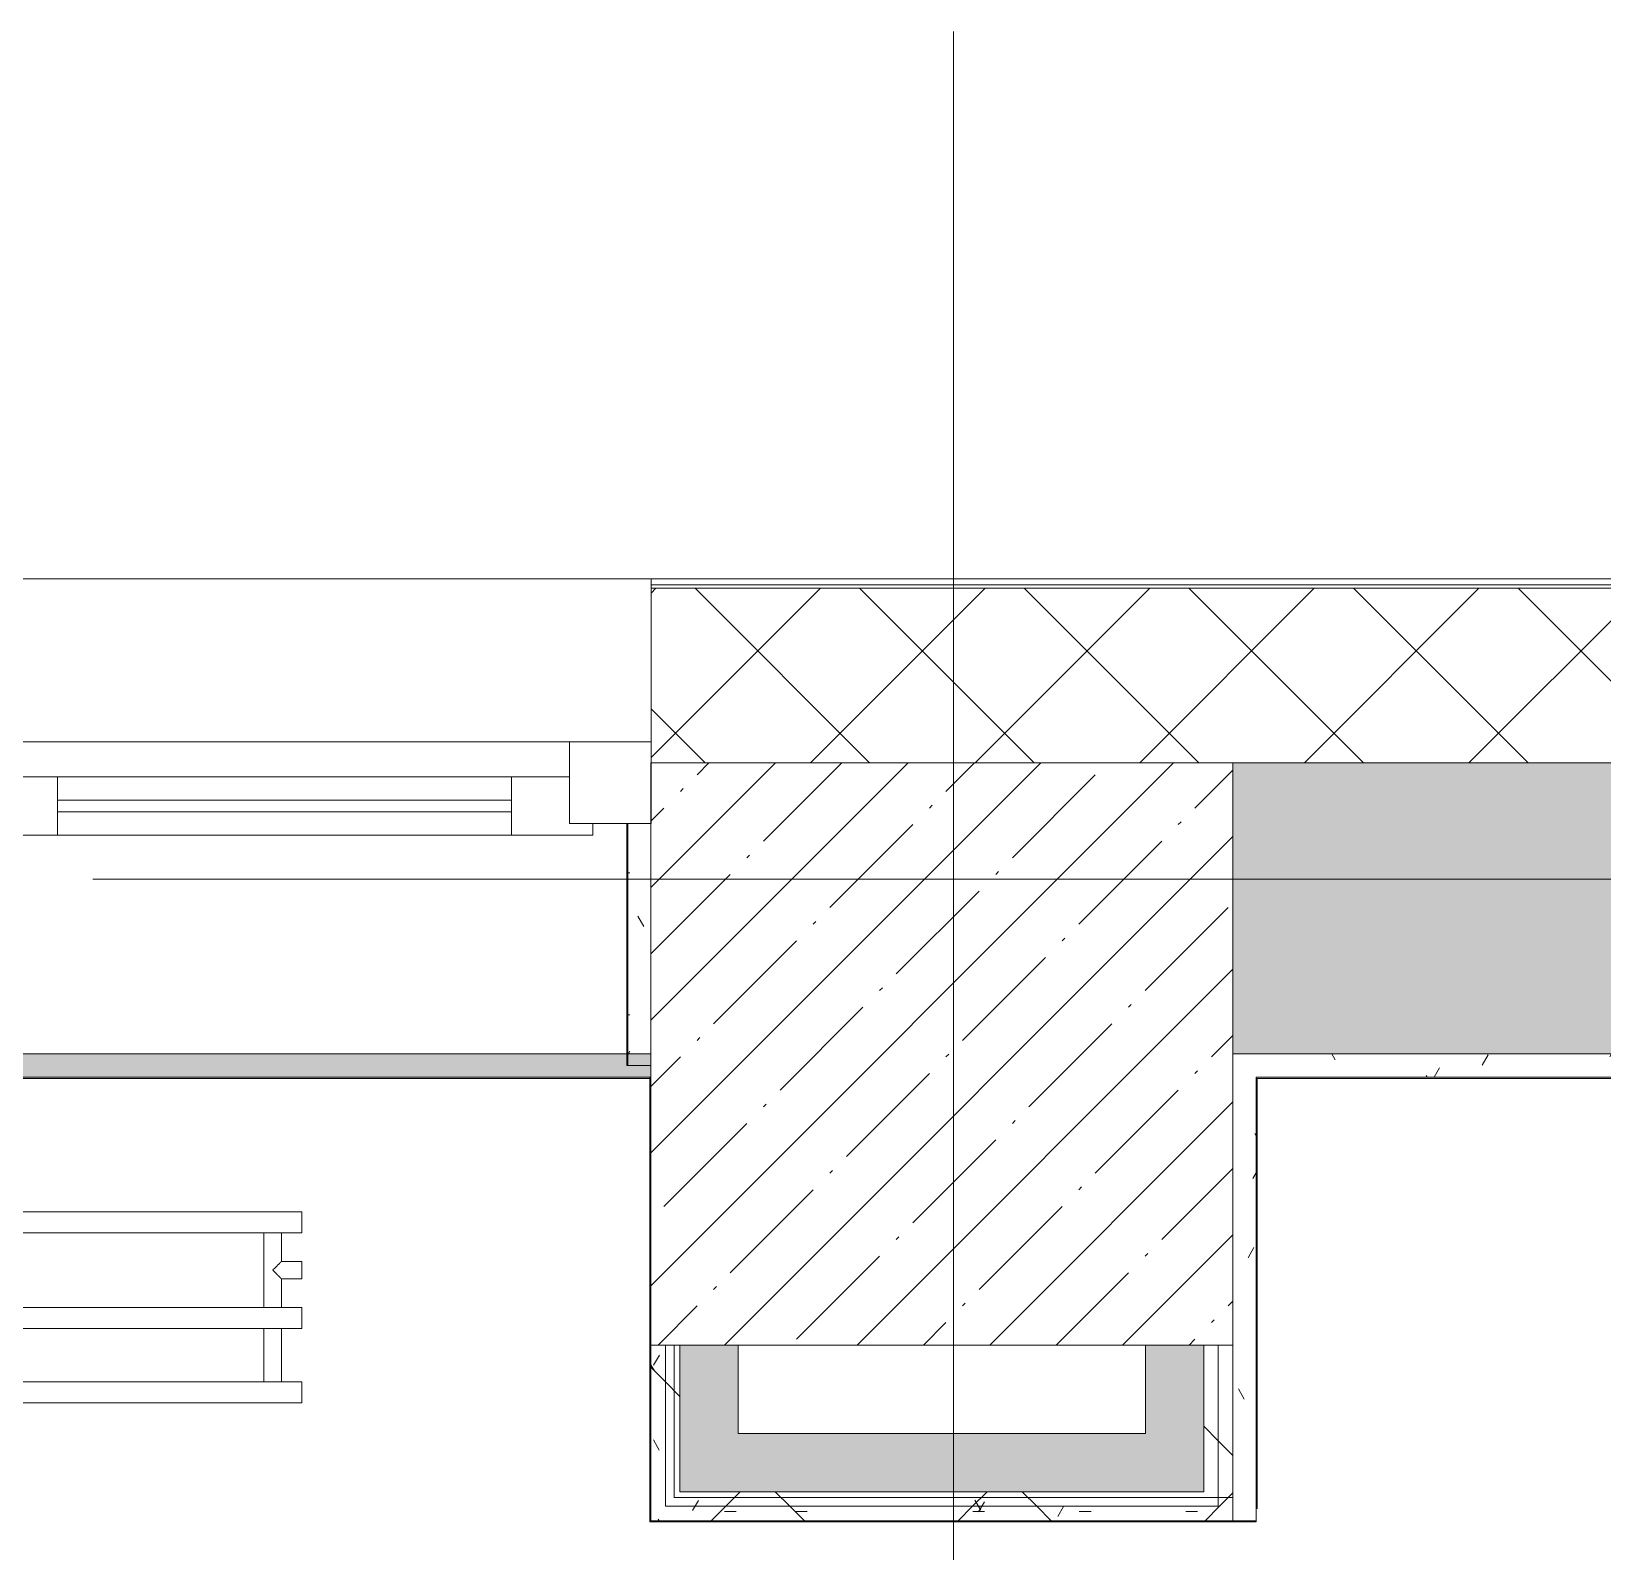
# Model space of a CAD drawing. Header units: millimetres. Extents: x 81609 to 272668, y -8553 to 29000.
# Drawn here: x 105018 to 106368, y 20723 to 22028 of the extents above; entities that cross this region are included whole.
import ezdxf

# ---------------------------------------------------------------- set-up
doc = ezdxf.new("R2010")
doc.units = ezdxf.units.MM
doc.linetypes.add('Осевая', pattern=[3175, 635, -476.25, 1587.5, -476.25])
for name, color, linetype, lineweight in [('A-GLAZ', 7, 'Continuous', 9), ('A-GLAZ-1', 7, 'Continuous', 13), ('A-WALL', 7, 'Continuous', 9), ('I-WALL', 7, 'Continuous', 9), ('M-EQPM', 7, 'Continuous', 9), ('S-COLS', 7, 'Continuous', 9), ('Оси', 7, 'Continuous', 9), ('Оси-2', 7, 'Осевая', 9)]:
    doc.layers.add(name, color=color, linetype=linetype, lineweight=lineweight)
doc.layers.add('A-WALL-1', color=7, linetype='Continuous', lineweight=9, true_color=0x3c3c3c)
doc.layers.add('A-WALL-FNSH-1', color=7, linetype='Continuous', lineweight=9, true_color=0x3c3c3c)
pattern_1 = [(0, (0, 0), (121.92, 30.48), [10.058, -81.382, 10.058, -81.382, -487.68]), (0, (0, 0), (121.92, 30.48), [-182.88, 10.058, -172.822, 10.058, -81.382, -213.36]), (0, (0, 0), (121.92, 30.48), [-457.2, 10.058, -50.902, 10.058, -142.342]), (120, (45.72, 15.24), (-87.356454, 90.345817), [10.058, -81.382, 10.058, -81.382, -487.68]), (120, (45.72, 15.24), (-87.356454, 90.345817), [-182.88, 10.058, -172.822, 10.058, -81.382, -213.36]), (120, (45.72, 15.24), (-87.356454, 90.345817), [-457.2, 10.058, -50.902, 10.058, -142.342]), (240, (60.96, 76.2), (-34.563546, -120.825817), [10.058, -81.382, 10.058, -81.382, -487.68]), (240, (60.96, 76.2), (-34.563546, -120.825817), [-182.88, 10.058, -172.822, 10.058, -81.382, -213.36]), (240, (60.96, 76.2), (-34.563546, -120.825817), [-457.2, 10.058, -50.902, 10.058, -142.342])]
pattern_2 = [(45, (0, 0), (-106.06602, 106.06602), []), (135, (0, 0), (-106.06602, -106.06602), [])]

# ---------------------------------------------------------------- blocks, each defined once
blk = doc.blocks.new('120_Окно_СКБ_2Ст_Фрамуга сверху - 120_Окно_СКБ_2Ст_2300х2500_h_ ДОО-23103760-План размещения напольных электротехнических лючков и розеток 2 этажа в осях 23-33')
at = {"layer": 'A-GLAZ'}
for p, q in [((1150, -57), (-1150, -57)), ((-1080, -57), (1080, -57)), ((640, -107), (1030, -107)), ((1030, -117), (640, -117)), ((1100, -127), (1130, -127))]:
    blk.add_line(p, q, dxfattribs=at)
at = {"layer": 'A-GLAZ-1'}
for p, q in [((1080, -127), (1080, -57)), ((1080, -57), (1150, -57)), ((1150, -57), (1150, -127)), ((1080, -87), (590, -87)), ((640, -137), (640, -87)), ((1030, -137), (1030, -87)), ((1080, -127), (1080, -87)), ((1150, -127), (1080, -127)), ((1100, -127), (1080, -127)), ((1100, -137), (1100, -127)), ((570, -137), (1100, -137)), ((1100, -137), (570, -137))]:
    blk.add_line(p, q, dxfattribs=at)
blk = doc.blocks.new('BSC_Колонна _Прямоугольная - 500х500-23282986-План размещения напольных электротехнических лючков и розеток 2 этажа в осях 23-33')
at = {"layer": 'S-COLS'}
h = blk.add_hatch(dxfattribs=at)
h.set_pattern_fill('FP_32', color=256, style=0, pattern_type=2)
h.set_pattern_definition([(45, (-105800, -21150), (-57.024626, 57.024626), []), (45, (-105742.975, -21150), (-57.024626, 57.024626), [100.806, -20.161, 3.353, -16.808])])
h.paths.add_polyline_path([(-236, -250), (250, -250), (250, 250), (-250, 250), (-250, -250)])
for p, q in [((250, 250), (-250, 250)), ((-250, 250), (-250, -250)), ((250, -250), (250, 250)), ((-250, -250), (250, -250))]:
    blk.add_line(p, q, dxfattribs=at)
blk = doc.blocks.new('radiator_prado_classic_z_tip_30_po exemplyaru - Classic Z Тип 30-300-31137165-План размещения напольных электротехнических лючков и розеток 2 этажа в осях 23-33')
at = {"layer": 'M-EQPM'}
for p, q in [((0, 228), (0, 210)), ((1600, 228), (0, 228)), ((0, 210), (1600, 210)), ((17.5, 210), (17.5, 164)), ((32.5, 164), (32.5, 210)), ((1600, 164), (0, 164)), ((0, 164), (0, 146)), ((0, 146), (1600, 146)), ((17.5, 146), (17.5, 121.5)), ((32.5, 82), (32.5, 146)), ((17.5, 121.5), (0, 121.5)), ((17.5, 121.5), (0, 121.5)), ((0, 121.5), (0, 121.2)), ((0, 106.5), (0, 121.5)), ((0, 121.2), (0, 121.2)), ((0, 106.8), (0, 106.5)), ((0, 106.8), (0, 106.8)), ((0, 106.5), (17.5, 106.5)), ((0, 106.5), (17.5, 106.5)), ((17.5, 106.5), (17.5, 82)), ((1600, 82), (0, 82)), ((0, 82), (0, 64)), ((1600, 64), (0, 64))]:
    blk.add_line(p, q, dxfattribs=at)
for points, knots in [([(25, 114), (24.5, 114.5), (23.6, 115.4), (22.4, 116.6), (21.6, 117.4), (21.1, 117.9), (20.8, 118.2), (20.5, 118.5), (20.2, 118.8), (19.8, 119.1), (19.6, 119.4), (19.3, 119.7), (19, 120), (18.7, 120.3), (18.5, 120.5), (18.3, 120.7), (18.1, 120.9), (17.9, 121.1), (17.8, 121.2), (17.7, 121.3), (17.5, 121.5), (17.5, 121.5), (17.5, 121.5)], [0, 0, 0, 0, 0.142857, 0.285714, 0.357143, 0.392857, 0.428571, 0.464286, 0.5, 0.535714, 0.571429, 0.607143, 0.642857, 0.678571, 0.714286, 0.75, 0.785714, 0.821429, 0.857143, 0.892857, 0.928571, 1, 1, 1, 1]), ([(17.5, 106.5), (17.5, 106.5), (17.5, 106.5), (17.7, 106.7), (17.8, 106.8), (17.9, 106.9), (18.1, 107.1), (18.3, 107.3), (18.5, 107.5), (18.7, 107.7), (19, 108), (19.3, 108.3), (19.6, 108.6), (19.8, 108.9), (20.3, 109.3), (20.7, 109.7), (21.1, 110.1), (21.6, 110.6), (22.4, 111.4), (23.6, 112.6), (24.5, 113.5), (25, 114)], [0, 0, 0, 0, 0.071429, 0.107143, 0.142857, 0.178571, 0.214286, 0.25, 0.285714, 0.321429, 0.357143, 0.392857, 0.428571, 0.464286, 0.5, 0.571429, 0.607143, 0.642857, 0.714286, 0.857143, 1, 1, 1, 1])]:
    blk.add_open_spline(points, degree=3, knots=knots, dxfattribs=at)

msp = doc.modelspace()

# ---------------------------------------------------------------- hatches: boundary and pattern name
at = {"layer": 'A-WALL'}
h = msp.add_hatch(dxfattribs=at)
h.set_pattern_fill('FP_1', color=256, style=0, pattern_type=2)
h.set_pattern_definition([(45, (0, 0), (-70.71068, 70.71068), []), (135, (0, 0), (-70.71068, -70.71068), [])])
h.paths.add_polyline_path([(125080, 21400), (125230, 21400), (125230, 21550), (120150.2, 21550), (120150.2, 21400), (124656.6, 21400)])
h.paths.add_polyline_path([(119250.2, 21400), (119250.2, 21550), (117900.4, 21550), (117900.4, 21400), (118831.7, 21400)])
h.paths.add_polyline_path([(117000.4, 21400), (117000.4, 21550), (115600.4, 21550), (115600.4, 21400), (116890.1, 21400)])
h.paths.add_polyline_path([(113300.4, 21400), (113300.4, 21550), (112150, 21550), (112150, 21400), (113006.9, 21400)])
h.paths.add_polyline_path([(111050, 21400), (111250, 21400), (111250, 21550), (109950.4, 21550), (109950.4, 21400), (110418, 21400)])
h.paths.add_polyline_path([(109050.4, 21400), (109050.4, 21550), (107750.4, 21550), (107750.4, 21400), (108476.4, 21400)])
h.paths.add_polyline_path([(106534.8, 21400), (106850.4, 21400), (106850.4, 21550), (105550.2, 21550), (105550.2, 21400), (106050, 21400)])
h.paths.add_polyline_path([(103250.2, 21400), (103250.2, 21550), (102050, 21550), (102050, 21400), (102651.5, 21400)])
h.paths.add_polyline_path([(100800, 21400), (101150, 21400), (101150, 21550), (96610, 21550), (96610, 21400), (100709.9, 21400)])
h.paths.add_polyline_path([(93310, 21400), (93310, 21550), (93060, 21550), (93060, 21400), (93267, 21400)])
at = {"layer": 'I-WALL'}
h = msp.add_hatch(dxfattribs=at)
h.set_pattern_fill('FP_2', color=256, style=0, pattern_type=2)
h.set_pattern_definition([(45, (0, 0), (-57.024626, 57.024626), []), (45, (57.025, 0), (-57.024626, 57.024626), [100.806, -20.161, 3.353, -16.808])])
h.paths.add_polyline_path([(121210, 21150), (121210, 21400), (120850, 21400), (120850, 21150)])
h.paths.add_polyline_path([(119250.2, 21150), (119250.2, 21400), (117900.4, 21400), (117900.4, 21150), (119155.3, 21150)])
h.paths.add_polyline_path([(117000.4, 21150), (117000.4, 21400), (116100.4, 21400), (116100.4, 21150), (116890.1, 21150)])
h.paths.add_polyline_path([(113300.4, 21150), (113300.4, 21400), (112150, 21400), (112150, 21150), (113006.9, 21150)])
h.paths.add_polyline_path([(111065.2, 21150), (111250, 21150), (111250, 21400), (111050, 21400), (111050, 21150)])
h.paths.add_polyline_path([(110094.4, 21150), (110350, 21150), (110350, 21400), (109950.4, 21400), (109950.4, 21150)])
h.paths.add_polyline_path([(109050.4, 21150), (109050.4, 21400), (107750.4, 21400), (107750.4, 21150), (108800, 21150)])
h.paths.add_polyline_path([(100560, 21150), (100580, 21150), (100580, 21400), (100560, 21400), (100560, 21262)])
h.paths.add_polyline_path([(106534.8, 21150), (106850.4, 21150), (106850.4, 21400), (106050, 21400), (106050, 21150)])
h.paths.add_polyline_path([(103250.2, 21150), (103250.2, 21400), (102050, 21400), (102050, 21150), (102651.5, 21150)])
h.paths.add_polyline_path([(101150, 21150), (101150, 21400), (100800, 21400), (100800, 21150), (101137.5, 21150)])
h = msp.add_hatch(dxfattribs=at)
h.set_pattern_fill('FP_41', color=256, style=0, pattern_type=2)
h.set_pattern_definition(pattern_1)
h.paths.add_polyline_path([(105530.2, 21140), (105550, 21140), (105550, 21348), (105530.2, 21348), (105530.2, 21262)])
h = msp.add_hatch(dxfattribs=at)
h.set_pattern_fill('FP_41', color=256, style=0, pattern_type=2)
h.set_pattern_definition(pattern_1)
h.paths.add_polyline_path([(105549, 21130), (105550, 21130), (105550, 21150), (101150, 21150), (101150, 21130), (105240.4, 21130)])
h = msp.add_hatch(dxfattribs=at)
h.set_pattern_fill('FP_41', color=256, style=0, pattern_type=2)
h.set_pattern_definition(pattern_1)
h.paths.add_polyline_path([(108130, 21130), (108150, 21130), (108150, 21150), (106050, 21150), (106050, 21130), (107829.2, 21130)])
h = msp.add_hatch(dxfattribs=at)
h.set_pattern_fill('FP_41', color=256, style=0, pattern_type=2)
h.set_pattern_definition(pattern_1)
h.paths.add_polyline_path([(106070, 20749), (106070, 21130), (106050, 21130), (106050, 20749)])
h = msp.add_hatch(dxfattribs=at)
h.set_pattern_fill('FP_42', color=256, style=0, pattern_type=2)
h.set_pattern_definition(pattern_2)
h.paths.add_polyline_path([(105562.5, 20749), (105562.5, 20900), (105550, 20900), (105550, 20749)])
h = msp.add_hatch(dxfattribs=at)
h.set_pattern_fill('FP_41', color=256, style=0, pattern_type=2)
h.set_pattern_definition(pattern_1)
h.paths.add_polyline_path([(105564, 20769), (105570, 20769), (105570, 20900), (105550, 20900), (105550, 20769)])
h = msp.add_hatch(dxfattribs=at)
h.set_pattern_fill('FP_42', color=256, style=0, pattern_type=2)
h.set_pattern_definition(pattern_2)
h.paths.add_polyline_path([(105562.5, 20761.5), (105575, 20761.5), (105575, 20900), (105562.5, 20900)])
for points in [[(105625, 20774), (105625, 20900), (105575, 20900), (105575, 20774)], [(106025, 20824), (106025, 20900), (105975, 20900), (105975, 20824)], [(105625, 20774), (106025, 20774), (106025, 20824), (105625, 20824)]]:
    msp.add_hatch(color=256, dxfattribs=at).paths.add_polyline_path(points)
h = msp.add_hatch(dxfattribs=at)
h.set_pattern_fill('FP_42', color=256, style=0, pattern_type=2)
h.set_pattern_definition(pattern_2)
h.paths.add_polyline_path([(106037.5, 20774), (106037.5, 20900), (106025, 20900), (106025, 20774)])
h = msp.add_hatch(dxfattribs=at)
h.set_pattern_fill('FP_42', color=256, style=0, pattern_type=2)
h.set_pattern_definition(pattern_2)
h.paths.add_polyline_path([(106050, 20761.5), (106050, 20900), (106037.5, 20900), (106037.5, 20761.5)])
h = msp.add_hatch(dxfattribs=at)
h.set_pattern_fill('FP_42', color=256, style=0, pattern_type=2)
h.set_pattern_definition(pattern_2)
h.paths.add_polyline_path([(105625, 20761.5), (106037.5, 20761.5), (106037.5, 20774), (105575, 20774), (105575, 20761.5)])
h = msp.add_hatch(dxfattribs=at)
h.set_pattern_fill('FP_41', color=256, style=0, pattern_type=2)
h.set_pattern_definition(pattern_1)
h.paths.add_polyline_path([(106050, 20749), (106050, 20769), (105550, 20769), (105550, 20749), (105887.6, 20749)])
h = msp.add_hatch(dxfattribs=at)
h.set_pattern_fill('FP_42', color=256, style=0, pattern_type=2)
h.set_pattern_definition(pattern_2)
h.paths.add_polyline_path([(105575, 20749), (106050, 20749), (106050, 20761.5), (105562.5, 20761.5), (105562.5, 20749), (105564, 20749)])

# ---------------------------------------------------------------- linework, layer by layer
at = {"layer": 'A-WALL'}
for p, q in [((103250.2, 21558), (105550.2, 21558)), ((106850.4, 21553), (105550.2, 21553)), ((106850.4, 21550), (105550.2, 21550)), ((106850.4, 21400), (106050, 21400)), ((106070, 21129), (106070, 21130)), ((106070, 21130), (106850.4, 21130)), ((105550, 20900), (105550, 20769)), ((105562.5, 20761.5), (105562.5, 20900)), ((105575, 20774), (105575, 20900)), ((106025, 20900), (106025, 20774)), ((106037.5, 20900), (106037.5, 20761.5)), ((106025, 20774), (105575, 20774)), ((106037.5, 20761.5), (105562.5, 20761.5)), ((106070, 20759.5), (106070, 20749))]:
    msp.add_line(p, q, dxfattribs=at)
at = {"layer": 'A-WALL-1'}
for p, q in [((105550.2, 21550), (105550.2, 21400)), ((105550, 21348), (105530.2, 21348)), ((105530.2, 21348), (105530.2, 21140)), ((100800, 21150), (105550, 21150)), ((105530.2, 21140), (105550, 21140)), ((110330, 21150), (106050, 21150)), ((101170, 21130), (105550, 21130)), ((105570, 20769), (105570, 20900)), ((105625, 20824), (105625, 20900)), ((105975, 20900), (105975, 20824)), ((106050, 20900), (106050, 20749)), ((105975, 20824), (105625, 20824)), ((106050, 20769), (105570, 20769)), ((105550, 20749), (106070, 20749))]:
    msp.add_line(p, q, dxfattribs=at)
at = {"layer": 'A-WALL-FNSH-1'}
for p, q in [((106850.4, 21558), (105550.2, 21558)), ((105550.2, 21558), (105550.2, 21550)), ((105530.2, 21348), (105529.2, 21348)), ((105529.2, 21348), (105529.2, 21140)), ((105529.2, 21140), (105530.2, 21140)), ((105549, 21130), (105549, 20748)), ((106070, 21129), (106850.4, 21129)), ((106070, 21129), (106070, 20759.5)), ((106071, 20759.5), (106071, 21129)), ((106070, 20879.5), (106071, 20879.5)), ((105550, 20749), (105550, 20769)), ((105549, 20748), (106070, 20748)), ((106070, 20759.5), (106071, 20759.5)), ((106070, 20748), (106070, 20749))]:
    msp.add_line(p, q, dxfattribs=at)
at = {"layer": 'I-WALL'}
msp.add_line((105550, 21129), (103250.2, 21129), dxfattribs=at)
at = {"layer": 'Оси'}
msp.add_line((105810, 19528.3), (105810, 22028.3), dxfattribs=at)
at = {"layer": 'Оси-2'}
msp.add_line((84909.3, 21300), (122580, 21300), dxfattribs=at)

# ---------------------------------------------------------------- block references
at = {"layer": 'A-GLAZ'}
msp.add_blockref('120_Окно_СКБ_2Ст_Фрамуга сверху - 120_Окно_СКБ_2Ст_2300х2500_h_ ДОО-23103760-План размещения напольных электротехнических лючков и розеток 2 этажа в осях 23-33', (104400.2, 21475), dxfattribs=at)
at = {"layer": 'M-EQPM', "rotation": 180}
msp.add_blockref('radiator_prado_classic_z_tip_30_po exemplyaru - Classic Z Тип 30-300-31137165-План размещения напольных электротехнических лючков и розеток 2 этажа в осях 23-33', (105250.1, 21078.3), dxfattribs=at)
at = {"layer": 'S-COLS'}
msp.add_blockref('BSC_Колонна _Прямоугольная - 500х500-23282986-План размещения напольных электротехнических лючков и розеток 2 этажа в осях 23-33', (105800, 21150), dxfattribs=at)

doc.saveas('drawing.dxf')
